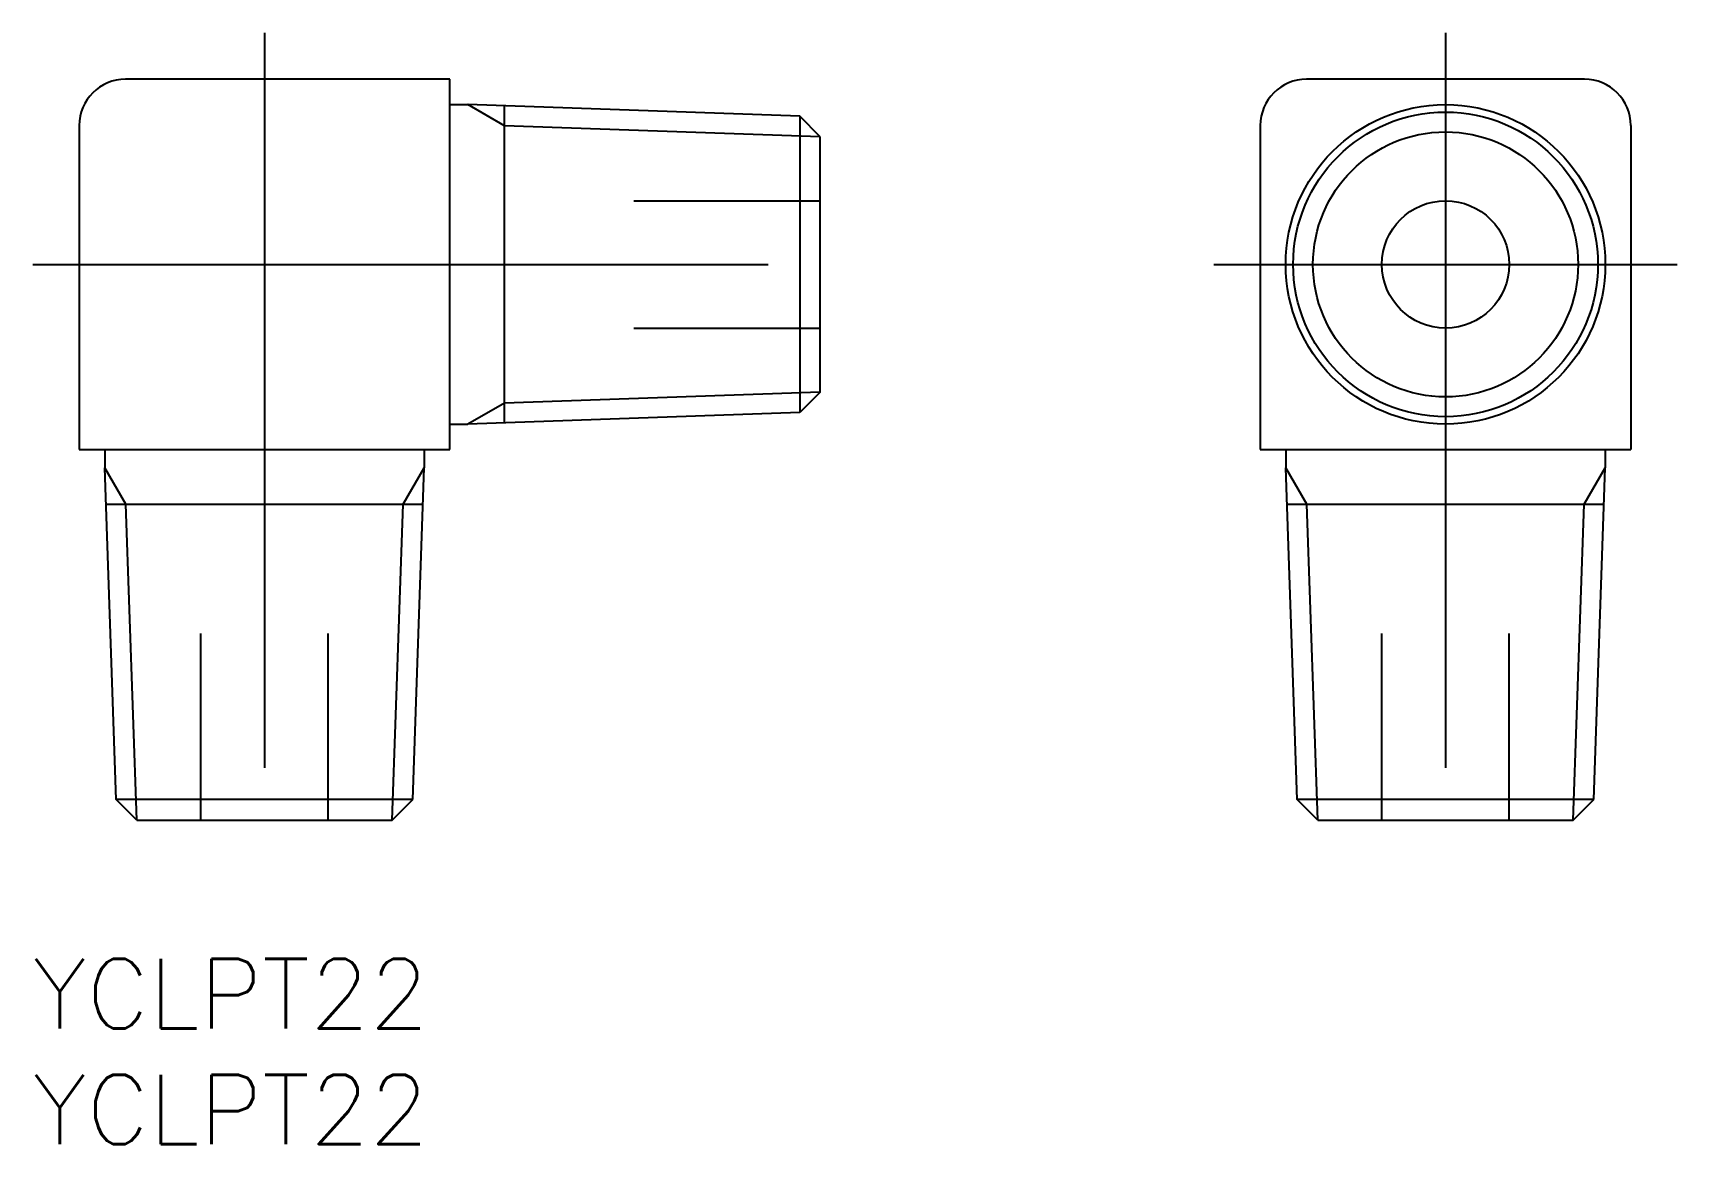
# Model space of a CAD drawing. Extents: x -10 to 61, y -38 to 10.
import ezdxf

# ---------------------------------------------------------------- set-up
doc = ezdxf.new("R2010")
doc.units = 0
doc.linetypes.add('CENTER', pattern=[50.8, 31.75, -6.35, 6.35, -6.35])
doc.linetypes.add('DASHED', pattern=[19.05, 12.7, -6.35])
doc.layers.get('0').update_dxf_attribs({"linetype": 'CONTINUOUS'})
doc.layers.add('CENTER', color=1, linetype='CENTER')
doc.styles.get("Standard").update_dxf_attribs({"font": 'txt.shx', "height": 3, "bigfont": 'bigfont.shx'})

msp = doc.modelspace()

# ---------------------------------------------------------------- linework, layer by layer
at = {"color": 7, "linetype": 'CONTINUOUS'}
for p, q in [((8, 8), (-6, 8)), ((8, -8), (8, 8)), ((57, 8), (45, 8)), ((8, 6.9), (8.783, 6.9)), ((23.113, 6.4), (8.783, 6.9)), ((10.362, -6.845), (10.362, 6.845)), ((23.113, 6.4), (23.113, -6.4)), ((24, 5.513), (23.113, 6.4)), ((-8, 6), (-8, -8)), ((43, 6), (43, -8)), ((59, 6), (59, -8)), ((24, -5.513), (24, 5.513)), ((24, -5.513), (23.113, -6.4)), ((8, -6.9), (8.783, -6.9)), ((23.113, -6.4), (8.783, -6.9)), ((-8, -8), (8, -8)), ((-6.9, -8), (-6.9, -8.783)), ((6.9, -8), (6.9, -8.783)), ((43, -8), (59, -8)), ((44.1, -8), (44.1, -8.783)), ((57.9, -8), (57.9, -8.783)), ((-6.4, -23.113), (-6.9, -8.783)), ((6.4, -23.113), (6.9, -8.783)), ((44.6, -23.113), (44.1, -8.783)), ((57.4, -23.113), (57.9, -8.783)), ((-6.845, -10.362), (6.845, -10.362)), ((44.155, -10.362), (57.845, -10.362)), ((6.4, -23.113), (-6.4, -23.113)), ((-5.513, -24), (-6.4, -23.113)), ((5.513, -24), (6.4, -23.113)), ((57.4, -23.113), (44.6, -23.113)), ((45.487, -24), (44.6, -23.113)), ((56.513, -24), (57.4, -23.113)), ((-5.513, -24), (5.513, -24)), ((45.487, -24), (56.513, -24))]:
    msp.add_line(p, q, dxfattribs=at)
at = {"color": 3, "linetype": 'CONTINUOUS'}
for p, q in [((10.362, 5.989), (8.783, 6.9)), ((24, 5.513), (10.362, 5.989)), ((24, -5.513), (10.362, -5.989)), ((10.362, -5.989), (8.783, -6.9)), ((-5.989, -10.362), (-6.9, -8.783)), ((5.989, -10.362), (6.9, -8.783)), ((45.011, -10.362), (44.1, -8.783)), ((56.989, -10.362), (57.9, -8.783)), ((-5.513, -24), (-5.989, -10.362)), ((5.513, -24), (5.989, -10.362)), ((45.487, -24), (45.011, -10.362)), ((56.513, -24), (56.989, -10.362))]:
    msp.add_line(p, q, dxfattribs=at)
at = {"color": 3, "linetype": 'DASHED'}
for p, q in [((15.948, 2.75), (24, 2.75)), ((15.948, -2.75), (24, -2.75)), ((-2.75, -24), (-2.75, -15.948)), ((2.75, -24), (2.75, -15.948)), ((48.25, -24), (48.25, -15.948)), ((53.75, -24), (53.75, -15.948))]:
    msp.add_line(p, q, dxfattribs=at)
at = {"color": 7, "linetype": 'CONTINUOUS'}
for radius in [6.9, 6.579, 2.75]:
    msp.add_circle((51, 0), radius, dxfattribs=at)
at = {"color": 3, "linetype": 'CONTINUOUS'}
msp.add_circle((51, 0), 5.723, dxfattribs=at)
at = {"color": 7, "linetype": 'CONTINUOUS'}
for centre, start, end in [((-6, 6), 90, 180), ((45, 6), 90, 180), ((57, 6), 0, 90)]:
    msp.add_arc(centre, 2, start, end, dxfattribs=at)
at = {"layer": 'CENTER', "color": 1, "linetype": 'CENTER'}
for p, q in [((0, 10), (0, -26)), ((51, 10), (51, -26)), ((-10, 0), (26, 0)), ((41, 0), (61, 0))]:
    msp.add_line(p, q, dxfattribs=at)

# ---------------------------------------------------------------- texts
at = {"color": 7, "linetype": 'CONTINUOUS'}
for p in [(-10, -33), (-10, -38)]:
    msp.add_text('YCLPT22', height=3, dxfattribs=at).set_placement(p)

doc.saveas('drawing.dxf')
